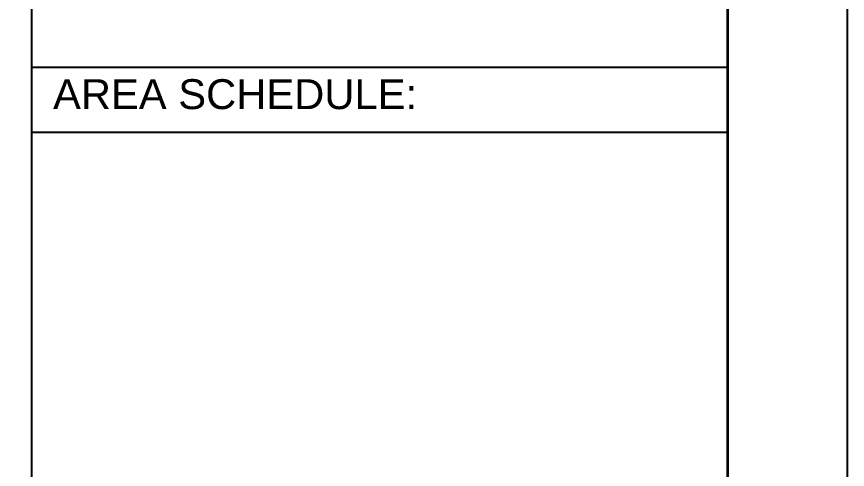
# Model space of a CAD drawing. Header units: metres. Extents: x 428 to 3974, y -4076 to 3914.
# Drawn here: x 1110.07 to 1115.2, y -3844.13 to -3841.34 of the extents above; entities that cross this region are included whole.
import ezdxf

# ---------------------------------------------------------------- set-up
doc = ezdxf.new("R2010")
doc.units = ezdxf.units.M
doc.header["$MEASUREMENT"] = 0
doc.layers.add('Frame', color=7, linetype='Continuous')
doc.styles.add('ARIAL', font='arial.ttf')

msp = doc.modelspace()

# ---------------------------------------------------------------- linework, layer by layer
for p, q in [((1110.1639, -3861.546), (1110.1639, -3835.0516)), ((1110.1639, -3841.6488), (1114.4575, -3841.6488)), ((1110.1639, -3842.0488), (1114.4575, -3842.0488))]:
    msp.add_line(p, q)
at = {"layer": 'Defpoints', "color": 3}
msp.add_lwpolyline([(1115.1959, -3864.0394), (1115.1959, -3834.3394), (1073.1959, -3834.3394), (1073.1959, -3864.0394)], close=True, dxfattribs=at)
at = {"layer": 'Frame', "color": 6, "linetype": 'Continuous', "lineweight": 35}
msp.add_line((1114.4575, -3863.3516), (1114.4575, -3835.0516), dxfattribs=at)

# ---------------------------------------------------------------- texts
at = {"layer": 'Frame', "color": 7, "linetype": 'Continuous', "style": 'ARIAL'}
msp.add_text('AREA SCHEDULE:', height=0.184294, dxfattribs=at).set_placement((1110.2949, -3841.9072))

doc.saveas('drawing.dxf')
